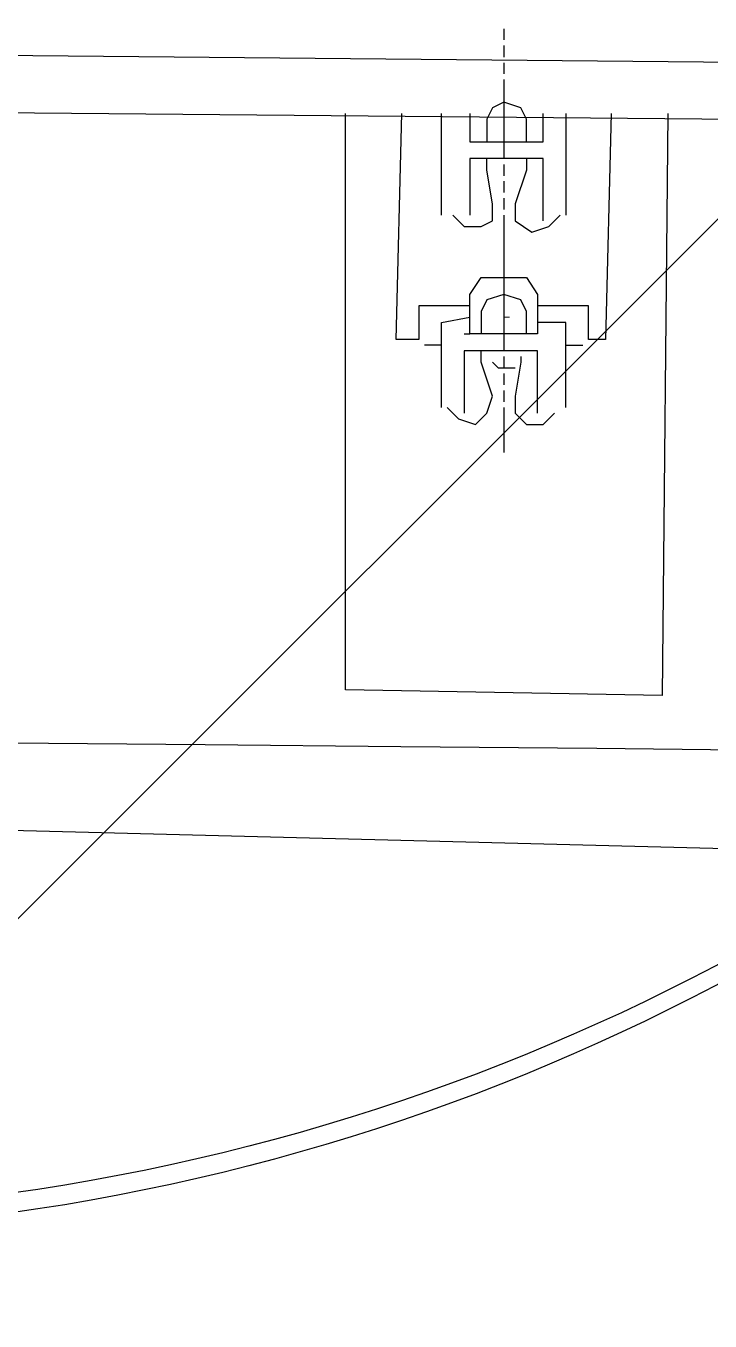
# Model space of a CAD drawing. Header units: millimetres. Extents: x -45 to 90, y -17 to 16.
# Drawn here: x 3.505 to 4.059, y -1.837 to -0.786 of the extents above; entities that cross this region are included whole.
import ezdxf

# ---------------------------------------------------------------- set-up
doc = ezdxf.new("R2010")
doc.units = ezdxf.units.MM
doc.header["$PDMODE"] = 3
doc.layers.add('PDF_Geometry', color=7, linetype='Continuous')

msp = doc.modelspace()

# ---------------------------------------------------------------- linework, layer by layer
at = {"color": 6}
msp.add_lwpolyline([(-0.0021, -1.3499), (23.64, -1.95), (23.7209, 1.35), (0.0002, 1.3501)], close=True, dxfattribs=at)
at = {"color": 4}
for centre in [(3.2478, 0), (3.2478, -0.0159)]:
    msp.add_circle(centre, 1.75, dxfattribs=at)
at = {"color": 2}
for radius in [500.8082, 500.0582, 499.3082]:
    msp.add_arc((-0.8299, -500.0575), radius, 85.235272, 89.904911, dxfattribs=at)
at = {"color": 5}
msp.add_arc((-0.8299, -500.0575), 498.7082, 85.235272, 89.904911, dxfattribs=at)
at = {"color": 4}
msp.add_point((3.2425, -1.7659), dxfattribs=at)
at = {"layer": 'PDF_Geometry', "lineweight": 25}
for points in [[(16.7733, -1.1002), (16.7183, -1.0956), (13.8074, -1.0039), (10.8965, -0.926), (7.9855, -0.8664), (5.0746, -0.8251), (2.1637, -0.7976), (-0.7472, -0.7885), (-0.8068, -0.7885)], [(3.8919, -0.7885), (3.8919, -0.7976)], [(3.8919, -0.8022), (3.8919, -0.8114)], [(3.8919, -0.816), (3.8919, -0.8251)], [(3.8919, -0.8297), (3.8919, -0.8389), (3.8919, -0.8435), (3.8919, -0.8526), (3.8919, -0.8572), (3.8919, -0.8664), (3.8919, -0.871), (3.8919, -0.8802), (3.8919, -0.8847), (3.8919, -0.8937)], [(14.6463, -1.0773), (11.6207, -0.9902), (8.5952, -0.926), (5.5697, -0.8756), (2.5442, -0.8481), (-0.4813, -0.8343)], [(3.9103, -0.8802), (3.9103, -0.8618), (3.9057, -0.8526), (3.8919, -0.8481), (3.8827, -0.8526), (3.8782, -0.8618), (3.8782, -0.8802)], [(4.0249, -0.8572), (4.0203, -1.3294), (3.7636, -1.3248), (3.7636, -0.8572)], [(3.8644, -1.0131), (3.8232, -1.0131), (3.8232, -1.0406), (3.8048, -1.0406), (3.8094, -0.8572)], [(3.8415, -0.9397), (3.8415, -0.8572)], [(3.8644, -0.8572), (3.8644, -0.8802), (3.924, -0.8802), (3.924, -0.8572)], [(3.979, -0.8572), (3.9744, -1.0406), (3.9607, -1.0406), (3.9607, -1.0131), (3.9194, -1.0131)], [(3.9423, -0.8572), (3.9423, -0.9397)], [(3.8507, -0.9397), (3.8598, -0.9489), (3.8736, -0.9489), (3.8827, -0.9443), (3.8827, -0.9306), (3.8782, -0.9031), (3.8782, -0.8937)], [(3.924, -0.9443), (3.924, -0.8937), (3.8644, -0.8937), (3.8644, -0.9397)], [(3.8919, -0.8985), (3.8919, -0.9077)], [(3.9103, -0.8937), (3.9103, -0.9031), (3.9011, -0.9306), (3.9011, -0.9443), (3.9148, -0.9535), (3.9286, -0.9489), (3.9378, -0.9397)], [(3.8919, -0.9122), (3.8919, -0.9214)], [(3.8919, -0.926), (3.8919, -0.9352)], [(3.8919, -0.9397), (3.8919, -0.9535), (3.8919, -0.9672), (3.8919, -0.981), (3.8919, -0.9948), (3.8919, -1.0083), (3.8919, -1.0223), (3.8919, -1.036), (3.8919, -1.0498)], [(3.8598, -1.036), (3.8644, -1.036), (3.8644, -1.0039), (3.8736, -0.9902), (3.9103, -0.9902), (3.9194, -1.0039), (3.9194, -1.036), (3.8644, -1.036)], [(3.9103, -1.036), (3.9103, -1.0177), (3.9057, -1.0083), (3.8919, -1.0039), (3.8782, -1.0083), (3.8736, -1.0177), (3.8736, -1.036)], [(3.8415, -1.0452), (3.8415, -1.0268), (3.8644, -1.0223)], [(3.9423, -1.0452), (3.9423, -1.0268), (3.9194, -1.0268)], [(3.8415, -1.0956), (3.8415, -1.0452), (3.8277, -1.0452)], [(3.8461, -1.0956), (3.8552, -1.1048), (3.869, -1.1094), (3.8782, -1.1002), (3.8827, -1.0864), (3.8736, -1.0589), (3.8736, -1.0498)], [(3.9194, -1.1002), (3.9194, -1.0498), (3.8598, -1.0498), (3.8598, -1.1002)], [(3.9423, -1.0956), (3.9423, -1.0452), (3.9561, -1.0452)], [(3.8827, -1.0589), (3.8873, -1.0635), (3.8965, -1.0635), (3.9011, -1.0635)], [(3.8919, -1.0543), (3.8919, -1.0635)], [(3.9057, -1.0543), (3.9057, -1.0589), (3.9011, -1.0864), (3.9011, -1.1002), (3.9103, -1.1094), (3.924, -1.1094), (3.9332, -1.1002)], [(3.8919, -1.0681), (3.8919, -1.0773)], [(3.8919, -1.0819), (3.8919, -1.091)], [(3.8919, -1.0956), (3.8919, -1.1048), (3.8919, -1.1094), (3.8919, -1.1185), (3.8919, -1.1229), (3.8919, -1.1323)]]:
    msp.add_lwpolyline(points, dxfattribs=at)
at = {"layer": 'PDF_Geometry', "lineweight": 9}
msp.add_lwpolyline([(3.8919, -1.0223), (3.8965, -1.0223)], dxfattribs=at)

doc.saveas('drawing.dxf')
